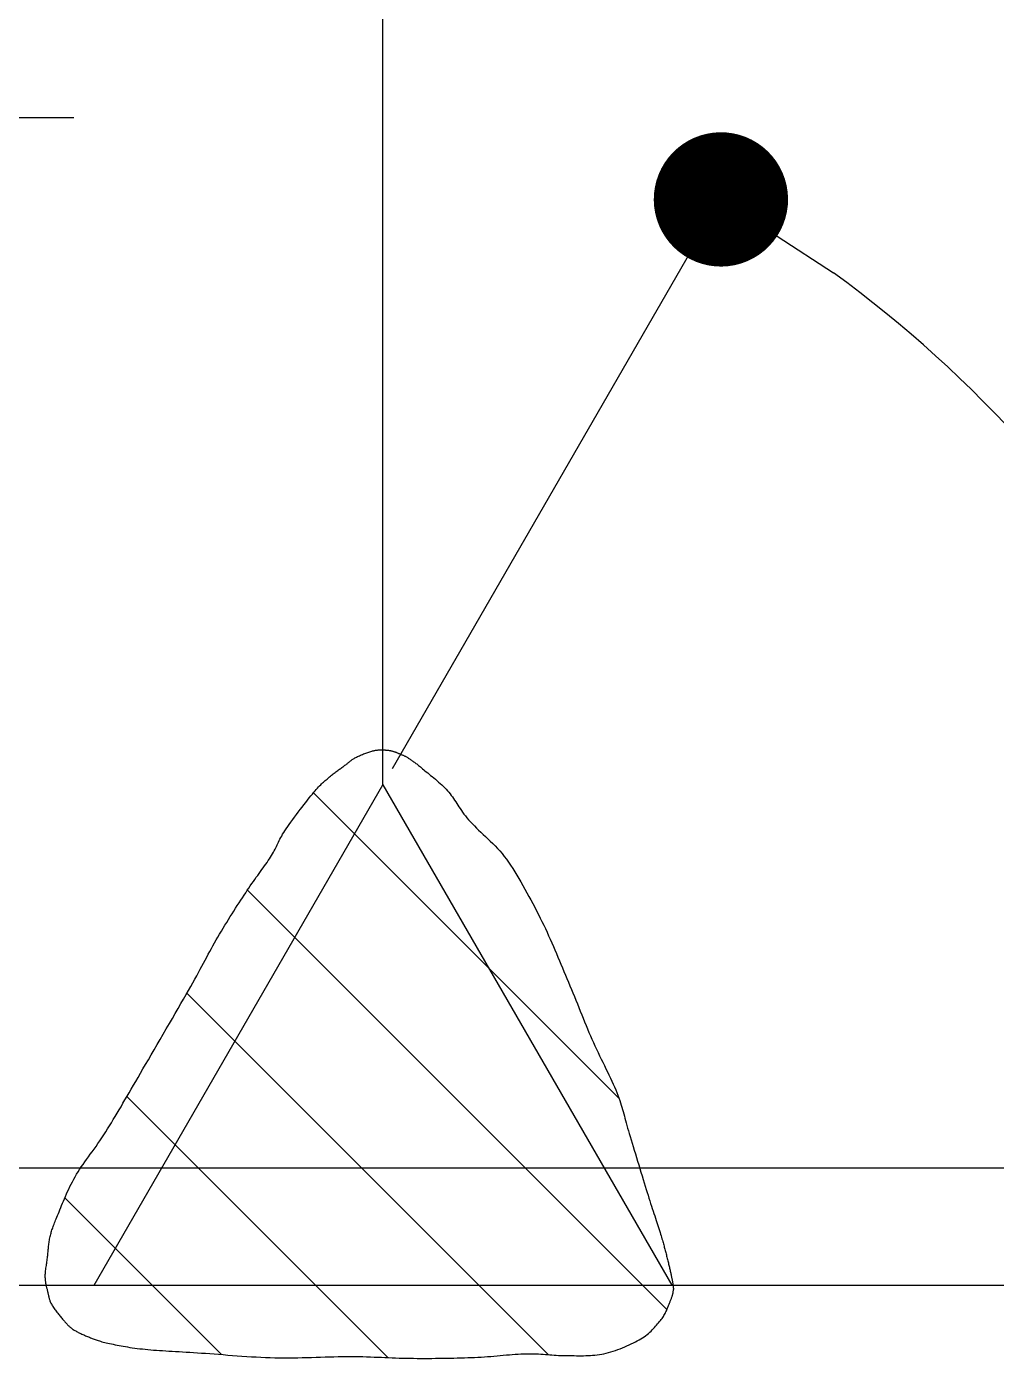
# Model space of a CAD drawing. Extents: x -668440 to 1010955, y -1678500 to 210463.
# Drawn here: x 488155 to 490101, y -18382 to -15711 of the extents above; entities that cross this region are included whole.
import ezdxf

# ---------------------------------------------------------------- set-up
doc = ezdxf.new("R2010")
doc.units = 0
doc.header["$MEASUREMENT"] = 0
doc.layers.get('0').update_dxf_attribs({"color": 3, "linetype": 'CONTINUOUS'})
doc.layers.add('99_レイアウト枠', color=251, linetype='CONTINUOUS', plot=False)
doc.layers.add('s小梁', color=7, linetype='CONTINUOUS')
doc.layers.add('注記', color=3, linetype='CONTINUOUS')

# ---------------------------------------------------------------- blocks, each defined once
blk = doc.blocks.new('_DOT')
at = {"color": 0, "linetype": 'ByBlock'}
blk.add_line((-0.5, 0), (-1, 0), dxfattribs=at)
at = {"color": 0, "linetype": 'ByBlock', "const_width": 0.5}
blk.add_lwpolyline([(-0.25, 0, 1), (0.25, 0, 1)], format="xyb", close=True, dxfattribs=at)
blk = doc.blocks.new('ウェブクランプ工法設計指針')
at = {"layer": '注記'}
for p, q in [((806878.24379, 11345.51722), (806878.24379, 11904.99509)), ((806737.26145, 11557.56739), (806779.95445, 11557.56739)), ((806881.22294, 11350.67719), (806985.64589, 11531.54101)), ((806871.08571, 11354.88514), (806871.42054, 11355.02744)), ((806871.42054, 11355.02744), (806871.75775, 11355.16735)), ((806871.75775, 11355.16735), (806872.09976, 11355.30486)), ((806872.09976, 11355.30486), (806872.44175, 11355.4376)), ((806872.44175, 11355.4376), (806872.78375, 11355.56674)), ((806872.78375, 11355.56674), (806873.12217, 11355.6923)), ((806873.12217, 11355.6923), (806873.4534, 11355.81069)), ((806873.4534, 11355.81069), (806873.77627, 11355.92309)), ((806873.77627, 11355.92309), (806874.08957, 11356.02593)), ((806874.08957, 11356.02593), (806874.38613, 11356.1216)), ((806874.38613, 11356.1216), (806874.66834, 11356.20769)), ((806874.66834, 11356.20769), (806874.93381, 11356.28423)), ((806874.93381, 11356.28423), (806875.18134, 11356.3488)), ((806875.18134, 11356.3488), (806875.4193, 11356.40381)), ((806875.4193, 11356.40381), (806875.6489, 11356.44925)), ((806875.6489, 11356.44925), (806875.86893, 11356.48751)), ((806875.86893, 11356.48751), (806876.07819, 11356.5186)), ((806876.07819, 11356.5186), (806876.28267, 11356.54132)), ((806876.28267, 11356.54132), (806876.47878, 11356.55807)), ((806876.47878, 11356.55807), (806876.67011, 11356.57002)), ((806876.67011, 11356.57002), (806876.85427, 11356.57839)), ((806876.85427, 11356.57839), (806877.03603, 11356.58318)), ((806877.03603, 11356.58318), (806877.21301, 11356.58318)), ((806877.21301, 11356.58318), (806877.3876, 11356.58318)), ((806877.3876, 11356.58318), (806877.55979, 11356.58079)), ((806877.55979, 11356.58079), (806877.7296, 11356.5772)), ((806877.7296, 11356.5772), (806877.9006, 11356.576)), ((806877.9006, 11356.576), (806878.07159, 11356.57361)), ((806878.07159, 11356.57361), (806878.24379, 11356.57361)), ((806878.24379, 11356.57361), (806878.4112, 11356.576)), ((806878.4112, 11356.576), (806878.57503, 11356.57481)), ((806878.57503, 11356.57481), (806878.73407, 11356.57361)), ((806878.73407, 11356.57361), (806878.88952, 11356.57002)), ((806878.88952, 11356.57002), (806879.0402, 11356.56524)), ((806879.0402, 11356.56524), (806879.18608, 11356.55926)), ((806879.18608, 11356.55926), (806879.33197, 11356.5497)), ((806879.33197, 11356.5497), (806879.47547, 11356.54013)), ((806879.47547, 11356.54013), (806879.61657, 11356.52817)), ((806879.61657, 11356.52817), (806879.76007, 11356.51382)), ((806879.76007, 11356.51382), (806879.90117, 11356.49708)), ((806879.90117, 11356.49708), (806880.04467, 11356.47675)), ((806880.04467, 11356.47675), (806880.18577, 11356.45403)), ((806880.18577, 11356.45403), (806880.33166, 11356.43011)), ((806880.33166, 11356.43011), (806880.47994, 11356.40142)), ((806880.47994, 11356.40142), (806880.62822, 11356.37032)), ((806880.62822, 11356.37032), (806880.78487, 11356.33684)), ((806880.78487, 11356.33684), (806880.94152, 11356.29858)), ((806880.94152, 11356.29858), (806881.09937, 11356.25792)), ((806881.09937, 11356.25792), (806881.25841, 11356.21367)), ((806881.25841, 11356.21367), (806881.41745, 11356.16704)), ((806881.41745, 11356.16704), (806881.58008, 11356.11801)), ((806881.58008, 11356.11801), (806881.74032, 11356.06539)), ((806881.74032, 11356.06539), (806881.90295, 11356.01039)), ((806881.90295, 11356.01039), (806882.06558, 11355.95299)), ((806882.06558, 11355.95299), (806882.22821, 11355.89439)), ((806882.22821, 11355.89439), (806882.39323, 11355.83221)), ((806882.39323, 11355.83221), (806882.55825, 11355.76764)), ((806882.55825, 11355.76764), (806882.72327, 11355.70307)), ((806882.72327, 11355.70307), (806882.89068, 11355.6373)), ((806882.89068, 11355.6373), (806883.05809, 11355.56914)), ((806883.05809, 11355.56914), (806883.22431, 11355.49978)), ((806883.22431, 11355.49978), (806883.39053, 11355.42803)), ((806883.39053, 11355.42803), (806883.56033, 11355.35628)), ((806883.56033, 11355.35628), (806883.72655, 11355.28573)), ((806883.72655, 11355.28573), (806883.89037, 11355.21757)), ((806883.89037, 11355.21757), (806884.05061, 11355.15061)), ((806884.05061, 11355.15061), (806884.21324, 11355.08364)), ((806884.21324, 11355.08364), (806884.37108, 11355.01428)), ((806884.37108, 11355.01428), (806884.53013, 11354.94732)), ((806864.65947, 11350.63525), (806864.92135, 11350.81941)), ((806864.92135, 11350.81941), (806865.17845, 11351.00117)), ((806865.17845, 11351.00117), (806865.43076, 11351.18054)), ((806865.43076, 11351.18054), (806865.67829, 11351.35632)), ((806865.67829, 11351.35632), (806865.92224, 11351.53211)), ((806865.92224, 11351.53211), (806866.1614, 11351.70669)), ((806866.1614, 11351.70669), (806866.3886, 11351.87769)), ((806866.3886, 11351.87769), (806866.60624, 11352.04391)), ((806866.60624, 11352.04391), (806866.80952, 11352.20654)), ((806866.80952, 11352.20654), (806867.00563, 11352.36438)), ((806867.00563, 11352.36438), (806867.19577, 11352.51745)), ((806867.19577, 11352.51745), (806867.38112, 11352.66692)), ((806867.38112, 11352.66692), (806867.56049, 11352.81401)), ((806867.56049, 11352.81401), (806867.73986, 11352.9587)), ((806867.73986, 11352.9587), (806867.91923, 11353.0998)), ((806867.91923, 11353.0998), (806868.10099, 11353.23971)), ((806868.10099, 11353.23971), (806868.28634, 11353.37723)), ((806868.28634, 11353.37723), (806868.47886, 11353.51355)), ((806868.47886, 11353.51355), (806868.67976, 11353.64868)), ((806868.67976, 11353.64868), (806868.88783, 11353.7838)), ((806868.88783, 11353.7838), (806869.11025, 11353.91654)), ((806869.11025, 11353.91654), (806869.34223, 11354.05166)), ((806869.34223, 11354.05166), (806869.59335, 11354.18679)), ((806869.59335, 11354.18679), (806869.86121, 11354.32311)), ((806869.86121, 11354.32311), (806870.14581, 11354.46182)), ((806870.14581, 11354.46182), (806870.44715, 11354.60293)), ((806870.44715, 11354.60293), (806870.76165, 11354.74403)), ((806870.76165, 11354.74403), (806871.08571, 11354.88514)), ((806884.53013, 11354.94732), (806884.68917, 11354.87557)), ((806884.68917, 11354.87557), (806884.8518, 11354.80382)), ((806884.8518, 11354.80382), (806885.01682, 11354.7261)), ((806885.01682, 11354.7261), (806885.18304, 11354.64598)), ((806885.18304, 11354.64598), (806885.35404, 11354.55868)), ((806885.35404, 11354.55868), (806885.52862, 11354.46661)), ((806885.52862, 11354.46661), (806885.71038, 11354.36735)), ((806885.71038, 11354.36735), (806885.89693, 11354.26093)), ((806885.89693, 11354.26093), (806886.08826, 11354.14613)), ((806886.08826, 11354.14613), (806886.28915, 11354.02177)), ((806886.28915, 11354.02177), (806886.49722, 11353.88784)), ((806886.49722, 11353.88784), (806886.71008, 11353.74793)), ((806886.71008, 11353.74793), (806886.91934, 11353.60802)), ((806886.91934, 11353.60802), (806887.12861, 11353.46572)), ((806887.12861, 11353.46572), (806887.34146, 11353.32103)), ((806887.34146, 11353.32103), (806887.55192, 11353.17155)), ((806887.55192, 11353.17155), (806887.76956, 11353.01729)), ((806887.76956, 11353.01729), (806887.98958, 11352.85586)), ((806887.98958, 11352.85586), (806888.21918, 11352.68725)), ((806888.21918, 11352.68725), (806888.45475, 11352.50788)), ((806888.45475, 11352.50788), (806888.69989, 11352.32134)), ((806888.69989, 11352.32134), (806888.95699, 11352.12044)), ((806888.95699, 11352.12044), (806889.22605, 11351.90759)), ((806889.22605, 11351.90759), (806889.50825, 11351.68278)), ((806889.50825, 11351.68278), (806889.80481, 11351.44122)), ((806889.80481, 11351.44122), (806890.11931, 11351.18413)), ((806890.11931, 11351.18413), (806890.45055, 11350.91029)), ((806890.45055, 11350.91029), (806890.80211, 11350.61612)), ((806859.34532, 11346.377), (806859.62753, 11346.62692)), ((806859.62753, 11346.62692), (806859.90735, 11346.86847)), ((806859.90735, 11346.86847), (806860.18477, 11347.10046)), ((806860.18477, 11347.10046), (806860.45981, 11347.33005)), ((806860.45981, 11347.33005), (806860.73484, 11347.55845)), ((806860.73484, 11347.55845), (806861.01227, 11347.78924)), ((806861.01227, 11347.78924), (806861.29448, 11348.02601)), ((806861.29448, 11348.02601), (806861.58386, 11348.27474)), ((806861.58386, 11348.27474), (806861.87325, 11348.52107)), ((806861.87325, 11348.52107), (806862.16263, 11348.76263)), ((806862.16263, 11348.76263), (806862.45202, 11348.99461)), ((806862.45202, 11348.99461), (806862.73662, 11349.21942)), ((806862.73662, 11349.21942), (806863.02002, 11349.43825)), ((806863.02002, 11349.43825), (806863.30104, 11349.65111)), ((806863.30104, 11349.65111), (806863.57846, 11349.85679)), ((806863.57846, 11349.85679), (806863.8535, 11350.05768)), ((806863.8535, 11350.05768), (806864.12614, 11350.25499)), ((806864.12614, 11350.25499), (806864.39639, 11350.44632)), ((806864.39639, 11350.44632), (806864.65947, 11350.63525)), ((806890.80211, 11350.61612), (806891.1776, 11350.30521)), ((806891.1776, 11350.30521), (806891.57939, 11349.97756)), ((806891.57939, 11349.97756), (806892.00629, 11349.63198)), ((806892.00629, 11349.63198), (806892.45232, 11349.27204)), ((806892.45232, 11349.27204), (806892.91629, 11348.89656)), ((806892.91629, 11348.89656), (806893.39701, 11348.50792)), ((806893.39701, 11348.50792), (806893.88609, 11348.10733)), ((806893.88609, 11348.10733), (806894.38713, 11347.69477)), ((806894.38713, 11347.69477), (806894.89056, 11347.27026)), ((806894.89056, 11347.27026), (806895.39878, 11346.83738)), ((806895.39878, 11346.83738), (806895.9058, 11346.39494)), ((806786.40612, 11186.45151), (806878.24379, 11345.51722)), ((806855.31307, 11341.9884), (806855.79618, 11342.58511)), ((806855.79618, 11342.58511), (806856.24341, 11343.12441)), ((806856.13578, 11342.99407), (806953.24694, 11245.88291)), ((806856.24341, 11343.12441), (806856.65715, 11343.6135)), ((806856.65715, 11343.6135), (806857.05057, 11344.06432)), ((806857.05057, 11344.06432), (806857.42366, 11344.47687)), ((806857.42366, 11344.47687), (806857.77643, 11344.85833)), ((806857.77643, 11344.85833), (806858.11603, 11345.2087)), ((806858.11603, 11345.2087), (806858.44129, 11345.53276)), ((806858.44129, 11345.53276), (806858.7522, 11345.83291)), ((806858.7522, 11345.83291), (806859.05235, 11346.11392)), ((806859.05235, 11346.11392), (806859.34532, 11346.377)), ((806878.24379, 11345.51722), (806970.08146, 11186.45151)), ((806895.9058, 11346.39494), (806896.41043, 11345.94412)), ((806896.41043, 11345.94412), (806896.90669, 11345.48613)), ((806896.90669, 11345.48613), (806897.39457, 11345.02335)), ((806897.39457, 11345.02335), (806897.86931, 11344.5534)), ((806897.86931, 11344.5534), (806898.3285, 11344.07986)), ((806898.3285, 11344.07986), (806898.77214, 11343.60393)), ((806898.77214, 11343.60393), (806899.18948, 11343.12322)), ((806899.18948, 11343.12322), (806899.58409, 11342.63772)), ((806899.58409, 11342.63772), (806899.96196, 11342.14744)), ((806851.91938, 11337.62133), (806852.51728, 11338.41056)), ((806852.51728, 11338.41056), (806853.1104, 11339.18424)), ((806853.1104, 11339.18424), (806853.69156, 11339.93521)), ((806853.69156, 11339.93521), (806854.25359, 11340.65747)), ((806854.25359, 11340.65747), (806854.79649, 11341.34386)), ((806854.79649, 11341.34386), (806855.31307, 11341.9884)), ((806899.96196, 11342.14744), (806900.3219, 11341.65119)), ((806900.3219, 11341.65119), (806900.67227, 11341.14775)), ((806900.67227, 11341.14775), (806901.01427, 11340.63595)), ((806901.01427, 11340.63595), (806901.35507, 11340.11936)), ((806901.35507, 11340.11936), (806901.69588, 11339.59201)), ((806901.69588, 11339.59201), (806902.04266, 11339.0551)), ((806902.04266, 11339.0551), (806902.39542, 11338.50981)), ((806902.39542, 11338.50981), (806902.76253, 11337.95257)), ((806849.0076, 11333.67638), (806849.56126, 11334.44408)), ((806849.56126, 11334.44408), (806850.13525, 11335.22853)), ((806850.13525, 11335.22853), (806850.72239, 11336.02493)), ((806850.72239, 11336.02493), (806851.31789, 11336.82492)), ((806851.31789, 11336.82492), (806851.91938, 11337.62133)), ((806902.76253, 11337.95257), (806903.14758, 11337.38456)), ((806903.14758, 11337.38456), (806903.55176, 11336.8046)), ((806903.55176, 11336.8046), (806903.98225, 11336.21387)), ((806903.98225, 11336.21387), (806904.44383, 11335.60999)), ((806904.44383, 11335.60999), (806904.9365, 11334.99176)), ((806904.9365, 11334.99176), (806905.46625, 11334.35798)), ((806905.46625, 11334.35798), (806906.03425, 11333.71823)), ((806846.04321, 11329.23636), (806846.3589, 11329.76969)), ((806846.3589, 11329.76969), (806846.70449, 11330.32813)), ((806846.70449, 11330.32813), (806847.08834, 11330.91885)), ((806847.08834, 11330.91885), (806847.51405, 11331.54785)), ((806847.51405, 11331.54785), (806847.98041, 11332.22228)), ((806847.98041, 11332.22228), (806848.47786, 11332.93498)), ((806848.47786, 11332.93498), (806849.0076, 11333.67638)), ((806906.03425, 11333.71823), (806906.64292, 11333.07369)), ((806906.64292, 11333.07369), (806907.28147, 11332.42676)), ((806907.28147, 11332.42676), (806907.94993, 11331.77266)), ((806907.94993, 11331.77266), (806908.64349, 11331.10899)), ((806908.64349, 11331.10899), (806909.35619, 11330.43575)), ((806909.35619, 11330.43575), (806910.08802, 11329.75055)), ((806910.08802, 11329.75055), (806910.83301, 11329.0534)), ((806843.92664, 11325.0367), (806844.15145, 11325.49469)), ((806844.15145, 11325.49469), (806844.36908, 11325.9467)), ((806844.36908, 11325.9467), (806844.58433, 11326.39394)), ((806844.58433, 11326.39394), (806844.79718, 11326.84475)), ((806844.79718, 11326.84475), (806845.0184, 11327.29916)), ((806845.0184, 11327.29916), (806845.24919, 11327.76193)), ((806845.24919, 11327.76193), (806845.49314, 11328.23667)), ((806845.49314, 11328.23667), (806845.75622, 11328.72695)), ((806845.75622, 11328.72695), (806846.04321, 11329.23636)), ((806910.83301, 11329.0534), (806911.58756, 11328.33831)), ((806911.58756, 11328.33831), (806912.3457, 11327.60648)), ((806912.3457, 11327.60648), (806913.10623, 11326.85671)), ((806913.10623, 11326.85671), (806913.86198, 11326.08542)), ((806913.86198, 11326.08542), (806914.61294, 11325.29141)), ((806841.39632, 11320.849), (806841.78137, 11321.41102)), ((806841.78137, 11321.41102), (806842.15207, 11321.96946)), ((806842.15207, 11321.96946), (806842.51081, 11322.52671)), ((806842.51081, 11322.52671), (806842.84563, 11323.0708)), ((806842.84563, 11323.0708), (806843.15176, 11323.58978)), ((806843.15176, 11323.58978), (806843.43157, 11324.08843)), ((806843.43157, 11324.08843), (806843.68508, 11324.56914)), ((806843.68508, 11324.56914), (806843.92664, 11325.0367)), ((806914.61294, 11325.29141), (806915.34956, 11324.47348)), ((806915.34956, 11324.47348), (806916.07421, 11323.62924)), ((806916.07421, 11323.62924), (806916.77974, 11322.7575)), ((806916.77974, 11322.7575), (806917.46134, 11321.85586)), ((806917.46134, 11321.85586), (806918.1298, 11320.91835)), ((806838.43073, 11316.73424), (806838.88274, 11317.35127)), ((806838.88274, 11317.35127), (806839.32279, 11317.95515)), ((806839.32279, 11317.95515), (806839.75807, 11318.54947)), ((806839.75807, 11318.54947), (806840.18258, 11319.13541)), ((806840.18258, 11319.13541), (806840.59872, 11319.71298)), ((806840.59872, 11319.71298), (806841.0017, 11320.28338)), ((806841.0017, 11320.28338), (806841.39632, 11320.849)), ((806918.1298, 11320.91835), (806918.79706, 11319.94377)), ((806918.79706, 11319.94377), (806919.46312, 11318.93691)), ((806919.46312, 11318.93691), (806920.1244, 11317.89656)), ((806920.1244, 11317.89656), (806920.78448, 11316.8299)), ((806835.10161, 11311.97375), (806835.59189, 11312.71036)), ((806835.59189, 11312.71036), (806836.07858, 11313.42665)), ((806836.07858, 11313.42665), (806836.56049, 11314.1226)), ((806836.56049, 11314.1226), (806837.03881, 11314.79943)), ((806837.03881, 11314.79943), (806837.50757, 11315.45951)), ((806837.50757, 11315.45951), (806837.97273, 11316.10286)), ((806837.97273, 11316.10286), (806838.43073, 11316.73424)), ((806920.78448, 11316.8299), (806921.43859, 11315.74172)), ((806921.43859, 11315.74172), (806922.0903, 11314.63202)), ((806922.0903, 11314.63202), (806922.73723, 11313.50557)), ((806922.73723, 11313.50557), (806923.37818, 11312.36477)), ((806832.49715, 11307.98574), (806833.03765, 11308.82041)), ((806833.03765, 11308.82041), (806833.56859, 11309.63834)), ((806833.56859, 11309.63834), (806834.09116, 11310.43714)), ((806834.09116, 11310.43714), (806834.60176, 11311.2168)), ((806834.60176, 11311.2168), (806835.10161, 11311.97375)), ((806835.14227, 11312.03593), (806968.45038, 11178.72901)), ((806923.37818, 11312.36477), (806924.01195, 11311.21441)), ((806924.01195, 11311.21441), (806924.63855, 11310.05688)), ((806924.63855, 11310.05688), (806925.25798, 11308.89934)), ((806925.25798, 11308.89934), (806925.87023, 11307.73941)), ((806829.70615, 11303.60432), (806830.27296, 11304.50357)), ((806830.27296, 11304.50357), (806830.83499, 11305.39324)), ((806830.83499, 11305.39324), (806831.39462, 11306.27096)), ((806831.39462, 11306.27096), (806831.94947, 11307.13553)), ((806831.94947, 11307.13553), (806832.49715, 11307.98574)), ((806925.87023, 11307.73941), (806926.47052, 11306.58307)), ((806926.47052, 11306.58307), (806927.06364, 11305.4351)), ((806927.06364, 11305.4351), (806927.6448, 11304.29669)), ((806927.6448, 11304.29669), (806928.21759, 11303.17383)), ((806827.4389, 11299.92603), (806828.00572, 11300.85517)), ((806828.00572, 11300.85517), (806828.57253, 11301.77714)), ((806828.57253, 11301.77714), (806829.13934, 11302.69432)), ((806829.13934, 11302.69432), (806829.70615, 11303.60432)), ((806928.21759, 11303.17383), (806928.77723, 11302.05576)), ((806928.77723, 11302.05576), (806929.32371, 11300.93529)), ((806929.32371, 11300.93529), (806929.85943, 11299.81004)), ((806824.7053, 11295.28153), (806825.22667, 11296.19513)), ((806825.22667, 11296.19513), (806825.76717, 11297.12307)), ((806825.76717, 11297.12307), (806826.31963, 11298.05938)), ((806826.31963, 11298.05938), (806826.87688, 11298.99331)), ((806826.87688, 11298.99331), (806827.4389, 11299.92603)), ((806929.85943, 11299.81004), (806930.38319, 11298.68359)), ((806930.38319, 11298.68359), (806930.89978, 11297.55356)), ((806930.89978, 11297.55356), (806931.40441, 11296.42233)), ((806931.40441, 11296.42233), (806931.90425, 11295.28751)), ((806822.21803, 11290.75064), (806822.7119, 11291.66543)), ((806822.7119, 11291.66543), (806823.20098, 11292.57184)), ((806823.20098, 11292.57184), (806823.69604, 11293.47348)), ((806823.69604, 11293.47348), (806824.19589, 11294.37512)), ((806824.19589, 11294.37512), (806824.7053, 11295.28153)), ((806931.90425, 11295.28751), (806932.39692, 11294.1527)), ((806932.39692, 11294.1527), (806932.88242, 11293.01549)), ((806932.88242, 11293.01549), (806933.36792, 11291.87828)), ((806933.36792, 11291.87828), (806933.84624, 11290.74107)), ((806820.16484, 11286.9157), (806820.69697, 11287.90941)), ((806820.69697, 11287.90941), (806821.21595, 11288.87681)), ((806821.21595, 11288.87681), (806821.72177, 11289.82269)), ((806821.72177, 11289.82269), (806822.21803, 11290.75064)), ((806933.84624, 11290.74107), (806934.32217, 11289.60266)), ((806934.32217, 11289.60266), (806934.7981, 11288.46546)), ((806934.7981, 11288.46546), (806935.27403, 11287.32825)), ((806935.27403, 11287.32825), (806935.75115, 11286.19224)), ((806817.80312, 11282.58809), (806818.43451, 11283.73127)), ((806818.43451, 11283.73127), (806819.03719, 11284.83022)), ((806819.03719, 11284.83022), (806819.61237, 11285.89089)), ((806819.61237, 11285.89089), (806820.16484, 11286.9157)), ((806935.75115, 11286.19224), (806936.22828, 11285.05742)), ((806936.22828, 11285.05742), (806936.71138, 11283.9238)), ((806936.71138, 11283.9238), (806937.19209, 11282.78778)), ((806814.88058, 11277.43657), (806815.68057, 11278.83326)), ((806815.68057, 11278.83326), (806816.43273, 11280.14984)), ((806815.94006, 11279.28886), (806930.82205, 11164.40568)), ((806816.43273, 11280.14984), (806817.13587, 11281.39587)), ((806817.13587, 11281.39587), (806817.80312, 11282.58809)), ((806937.19209, 11282.78778), (806937.66802, 11281.64579)), ((806937.66802, 11281.64579), (806938.14156, 11280.49902)), ((806938.14156, 11280.49902), (806938.6139, 11279.34746)), ((806938.6139, 11279.34746), (806939.08146, 11278.19351)), ((806813.15623, 11274.44108), (806814.03635, 11275.96812)), ((806814.03635, 11275.96812), (806814.88058, 11277.43657)), ((806939.08146, 11278.19351), (806939.54783, 11277.03836)), ((806939.54783, 11277.03836), (806940.01419, 11275.88561)), ((806940.01419, 11275.88561), (806940.47816, 11274.73285)), ((806940.47816, 11274.73285), (806940.93854, 11273.58488)), ((806810.35327, 11269.60286), (806811.30752, 11271.24709)), ((806811.30752, 11271.24709), (806812.24384, 11272.86262)), ((806812.24384, 11272.86262), (806813.15623, 11274.44108)), ((806940.93854, 11273.58488), (806941.39893, 11272.43931)), ((806941.39893, 11272.43931), (806941.8629, 11271.3021)), ((806941.8629, 11271.3021), (806942.32209, 11270.17087)), ((806807.4379, 11264.59723), (806808.41248, 11266.26657)), ((806808.41248, 11266.26657), (806809.38706, 11267.9383)), ((806809.38706, 11267.9383), (806810.35327, 11269.60286)), ((806942.32209, 11270.17087), (806942.78247, 11269.0492)), ((806942.78247, 11269.0492), (806943.24286, 11267.93711)), ((806943.24286, 11267.93711), (806943.70683, 11266.83577)), ((806943.70683, 11266.83577), (806944.1708, 11265.74879)), ((806805.51984, 11261.30518), (806806.47409, 11262.93985)), ((806806.47409, 11262.93985), (806807.4379, 11264.59723)), ((806944.1708, 11265.74879), (806944.63477, 11264.67496)), ((806944.63477, 11264.67496), (806945.10831, 11263.61189)), ((806945.10831, 11263.61189), (806945.59381, 11262.55001)), ((806945.59381, 11262.55001), (806946.08408, 11261.49173)), ((806802.7946, 11256.64514), (806803.67352, 11258.14707)), ((806803.67352, 11258.14707), (806804.58472, 11259.704)), ((806804.58472, 11259.704), (806805.51984, 11261.30518)), ((806946.08408, 11261.49173), (806946.58393, 11260.43942)), ((806946.58393, 11260.43942), (806947.08736, 11259.39309)), ((806947.08736, 11259.39309), (806947.59319, 11258.35394)), ((806947.59319, 11258.35394), (806948.09782, 11257.32196)), ((806800.39463, 11252.53875), (806801.15755, 11253.84218)), ((806801.15755, 11253.84218), (806801.95395, 11255.20659)), ((806801.95395, 11255.20659), (806802.7946, 11256.64514)), ((806948.09782, 11257.32196), (806948.59766, 11256.30194)), ((806948.59766, 11256.30194), (806949.09512, 11255.2891)), ((806949.09512, 11255.2891), (806949.58061, 11254.28941)), ((806949.58061, 11254.28941), (806950.05774, 11253.30167)), ((806798.23979, 11248.83057), (806798.94053, 11250.03355)), ((806798.94053, 11250.03355), (806799.65562, 11251.26881)), ((806799.65562, 11251.26881), (806800.39463, 11252.53875)), ((806950.05774, 11253.30167), (806950.52051, 11252.32709)), ((806950.52051, 11252.32709), (806950.96894, 11251.36686)), ((806950.96894, 11251.36686), (806951.39943, 11250.42218)), ((806951.39943, 11250.42218), (806951.80959, 11249.49424)), ((806951.80959, 11249.49424), (806952.19942, 11248.58304)), ((806795.60902, 11244.29249), (806796.24519, 11245.38905)), ((806796.24519, 11245.38905), (806796.8969, 11246.50951)), ((806796.84787, 11246.4282), (806879.79594, 11163.48013)), ((806796.8969, 11246.50951), (806797.56057, 11247.65629)), ((806797.56057, 11247.65629), (806798.23979, 11248.83057)), ((806952.19942, 11248.58304), (806952.56175, 11247.69097)), ((806952.56175, 11247.69097), (806952.89538, 11246.83118)), ((806952.89538, 11246.83118), (806953.19911, 11246.01206)), ((806953.19911, 11246.01206), (806953.47654, 11245.22881)), ((806953.47654, 11245.22881), (806953.73124, 11244.47426)), ((806793.14447, 11240.10479), (806793.75074, 11241.12601)), ((806793.75074, 11241.12601), (806794.36299, 11242.16157)), ((806794.36299, 11242.16157), (806794.98122, 11243.21747)), ((806794.98122, 11243.21747), (806795.60902, 11244.29249)), ((806953.73124, 11244.47426), (806953.96682, 11243.74482)), ((806953.96682, 11243.74482), (806954.18445, 11243.03092)), ((806954.18445, 11243.03092), (806954.39133, 11242.33018)), ((806954.39133, 11242.33018), (806954.58864, 11241.63422)), ((806954.58864, 11241.63422), (806954.77996, 11240.93946)), ((806954.77996, 11240.93946), (806954.9689, 11240.23753)), ((806790.73254, 11236.1419), (806791.33642, 11237.11887)), ((806791.33642, 11237.11887), (806791.9391, 11238.10302)), ((806791.9391, 11238.10302), (806792.54059, 11239.09793)), ((806792.54059, 11239.09793), (806793.14447, 11240.10479)), ((806954.9689, 11240.23753), (806955.16023, 11239.52483)), ((806955.16023, 11239.52483), (806955.35634, 11238.79419)), ((806955.35634, 11238.79419), (806955.55963, 11238.03964)), ((806955.55963, 11238.03964), (806955.77487, 11237.25519)), ((806955.77487, 11237.25519), (806956.00447, 11236.43607)), ((806787.65574, 11231.48066), (806788.27397, 11232.37273)), ((806788.27397, 11232.37273), (806788.89339, 11233.28393)), ((806788.89339, 11233.28393), (806789.51043, 11234.21666)), ((806789.51043, 11234.21666), (806790.12387, 11235.1733)), ((806790.12387, 11235.1733), (806790.73254, 11236.1419)), ((806956.00447, 11236.43607), (806956.25319, 11235.57748)), ((806956.25319, 11235.57748), (806956.52344, 11234.66987)), ((806956.52344, 11234.66987), (806956.81642, 11233.70844)), ((806956.81642, 11233.70844), (806957.12135, 11232.6956)), ((806957.12135, 11232.6956), (806957.44182, 11231.63492)), ((806784.6172, 11227.25709), (806785.21032, 11228.07501)), ((806785.21032, 11228.07501), (806785.813, 11228.90371)), ((806785.813, 11228.90371), (806786.42286, 11229.74794)), ((806786.42286, 11229.74794), (806787.03751, 11230.60533)), ((806787.03751, 11230.60533), (806787.65574, 11231.48066)), ((806957.44182, 11231.63492), (806957.77186, 11230.53717)), ((806957.77186, 11230.53717), (806958.11386, 11229.40714)), ((806958.11386, 11229.40714), (806958.45945, 11228.25438)), ((806958.45945, 11228.25438), (806958.81221, 11227.0825)), ((806781.83815, 11223.28941), (806782.36192, 11224.07147)), ((806782.36192, 11224.07147), (806782.90481, 11224.8583)), ((806782.90481, 11224.8583), (806783.46205, 11225.64993)), ((806783.46205, 11225.64993), (806784.03365, 11226.44872)), ((806784.03365, 11226.44872), (806784.6172, 11227.25709)), ((806958.81221, 11227.0825), (806959.16856, 11225.90104)), ((806959.16856, 11225.90104), (806959.52252, 11224.7172)), ((806959.52252, 11224.7172), (806959.88006, 11223.53694)), ((806779.52308, 11219.38272), (806779.94639, 11220.16956)), ((806779.94639, 11220.16956), (806780.38765, 11220.95162)), ((806780.38765, 11220.95162), (806780.84803, 11221.73128)), ((806780.84803, 11221.73128), (806781.33353, 11222.50975)), ((806781.33353, 11222.50975), (806781.83815, 11223.28941)), ((806959.88006, 11223.53694), (806960.23283, 11222.36745)), ((806960.23283, 11222.36745), (806960.582, 11221.21708)), ((806960.582, 11221.21708), (806960.924, 11220.09183)), ((806960.924, 11220.09183), (806961.25763, 11218.99887)), ((806777.31084, 11214.71192), (806777.64567, 11215.47484)), ((806777.64567, 11215.47484), (806777.99006, 11216.24613)), ((806777.99006, 11216.24613), (806778.35, 11217.0246)), ((806778.35, 11217.0246), (806778.72428, 11217.80905)), ((806778.72428, 11217.80905), (806779.11651, 11218.59588)), ((806779.11651, 11218.59588), (806779.52308, 11219.38272)), ((806961.25763, 11218.99887), (806961.5805, 11217.94656)), ((806961.5805, 11217.94656), (806961.89021, 11216.9397)), ((806961.89021, 11216.9397), (806962.18438, 11215.98784)), ((806962.18438, 11215.98784), (806962.47137, 11215.07425)), ((806775.56976, 11210.46801), (806775.83283, 11211.1257)), ((806775.83283, 11211.1257), (806776.10548, 11211.80492)), ((806776.10548, 11211.80492), (806776.39008, 11212.50686)), ((806776.39008, 11212.50686), (806776.68544, 11213.22553)), ((806776.68544, 11213.22553), (806776.99276, 11213.96215)), ((806776.99276, 11213.96215), (806777.31084, 11214.71192)), ((806777.10277, 11214.22283), (806826.87449, 11164.44993)), ((806962.47137, 11215.07425), (806962.75597, 11214.18218)), ((806962.75597, 11214.18218), (806963.0334, 11213.31163)), ((806963.0334, 11213.31163), (806963.30843, 11212.46142)), ((806963.30843, 11212.46142), (806963.57868, 11211.63153)), ((806963.57868, 11211.63153), (806963.84415, 11210.82197)), ((806774.02239, 11206.67732), (806774.20295, 11207.12694)), ((806774.20295, 11207.12694), (806774.39787, 11207.60526)), ((806774.39787, 11207.60526), (806774.60833, 11208.11228)), ((806774.60833, 11208.11228), (806774.83314, 11208.65398)), ((806774.83314, 11208.65398), (806775.07111, 11209.22916)), ((806775.07111, 11209.22916), (806775.31505, 11209.83543)), ((806775.31505, 11209.83543), (806775.56976, 11210.46801)), ((806963.84415, 11210.82197), (806964.10244, 11210.03394)), ((806964.10244, 11210.03394), (806964.35715, 11209.26623)), ((806964.35715, 11209.26623), (806964.60229, 11208.51885)), ((806964.60229, 11208.51885), (806964.84504, 11207.793)), ((806964.84504, 11207.793), (806965.07822, 11207.08748)), ((806965.07822, 11207.08748), (806965.30423, 11206.40109)), ((806772.54677, 11202.28872), (806772.64004, 11202.65224)), ((806772.64004, 11202.65224), (806772.73809, 11203.0062)), ((806772.73809, 11203.0062), (806772.83615, 11203.35179)), ((806772.83615, 11203.35179), (806772.94018, 11203.69498)), ((806772.94018, 11203.69498), (806773.04781, 11204.03818)), ((806773.04781, 11204.03818), (806773.1626, 11204.38257)), ((806773.1626, 11204.38257), (806773.28338, 11204.73174)), ((806773.28338, 11204.73174), (806773.41253, 11205.09168)), ((806773.41253, 11205.09168), (806773.54885, 11205.46238)), ((806773.54885, 11205.46238), (806773.69474, 11205.84743)), ((806773.69474, 11205.84743), (806773.85258, 11206.25161)), ((806773.85258, 11206.25161), (806774.02239, 11206.67732)), ((806965.30423, 11206.40109), (806965.52067, 11205.73502)), ((806965.52067, 11205.73502), (806965.73113, 11205.09168)), ((806965.73113, 11205.09168), (806965.93441, 11204.46628)), ((806965.93441, 11204.46628), (806966.12335, 11203.8624)), ((806966.12335, 11203.8624), (806966.3075, 11203.27884)), ((806966.3075, 11203.27884), (806966.47492, 11202.72399)), ((806966.47492, 11202.72399), (806966.63276, 11202.20262)), ((806771.90701, 11198.18472), (806771.94169, 11198.55303)), ((806771.94169, 11198.55303), (806771.97517, 11198.92014)), ((806771.97517, 11198.92014), (806772.01344, 11199.28845)), ((806772.01344, 11199.28845), (806772.05649, 11199.65676)), ((806772.05649, 11199.65676), (806772.10193, 11200.02626)), ((806772.10193, 11200.02626), (806772.15693, 11200.39696)), ((806772.15693, 11200.39696), (806772.21672, 11200.77125)), ((806772.21672, 11200.77125), (806772.28728, 11201.14792)), ((806772.28728, 11201.14792), (806772.365, 11201.52819)), ((806772.365, 11201.52819), (806772.45349, 11201.91085)), ((806772.45349, 11201.91085), (806772.54677, 11202.28872)), ((806966.63276, 11202.20262), (806966.78104, 11201.71354)), ((806966.78104, 11201.71354), (806966.91497, 11201.25196)), ((806966.91497, 11201.25196), (806967.04173, 11200.81788)), ((806967.04173, 11200.81788), (806967.15892, 11200.40413)), ((806967.15892, 11200.40413), (806967.27013, 11200.00952)), ((806967.27013, 11200.00952), (806967.37177, 11199.63404)), ((806967.37177, 11199.63404), (806967.47222, 11199.26932)), ((806967.47222, 11199.26932), (806967.56549, 11198.91656)), ((806967.56549, 11198.91656), (806967.65876, 11198.56977)), ((806967.65876, 11198.56977), (806967.74964, 11198.22897)), ((806771.43945, 11193.95397), (806771.49924, 11194.36652)), ((806771.49924, 11194.36652), (806771.55664, 11194.7731)), ((806771.55664, 11194.7731), (806771.61165, 11195.1725)), ((806771.61165, 11195.1725), (806771.65948, 11195.56352)), ((806771.65948, 11195.56352), (806771.70492, 11195.94618)), ((806771.70492, 11195.94618), (806771.74319, 11196.32645)), ((806771.74319, 11196.32645), (806771.77906, 11196.70193)), ((806771.77906, 11196.70193), (806771.81254, 11197.07502)), ((806771.81254, 11197.07502), (806771.84363, 11197.44691)), ((806771.84363, 11197.44691), (806771.87712, 11197.81642)), ((806771.87712, 11197.81642), (806771.90701, 11198.18472)), ((806967.74964, 11198.22897), (806967.83694, 11197.88816)), ((806967.83694, 11197.88816), (806967.92662, 11197.54616)), ((806967.92662, 11197.54616), (806968.01631, 11197.19938)), ((806968.01631, 11197.19938), (806968.10838, 11196.84423)), ((806968.10838, 11196.84423), (806968.20405, 11196.47831)), ((806968.20405, 11196.47831), (806968.3021, 11196.10642)), ((806968.3021, 11196.10642), (806968.39657, 11195.73572)), ((806968.39657, 11195.73572), (806968.49104, 11195.36622)), ((806968.49104, 11195.36622), (806968.58431, 11194.9991)), ((806968.58431, 11194.9991), (806968.67639, 11194.63438)), ((806968.67639, 11194.63438), (806968.76608, 11194.27325)), ((806968.76608, 11194.27325), (806968.85576, 11193.91571)), ((806770.91091, 11189.8715), (806770.94439, 11190.25057)), ((806770.94439, 11190.25057), (806770.98265, 11190.6404)), ((806770.98265, 11190.6404), (806771.03049, 11191.0398)), ((806771.03049, 11191.0398), (806771.08071, 11191.44637)), ((806771.08071, 11191.44637), (806771.13333, 11191.85893)), ((806771.13333, 11191.85893), (806771.19312, 11192.27626)), ((806771.19312, 11192.27626), (806771.2541, 11192.69599)), ((806771.2541, 11192.69599), (806771.31509, 11193.11691)), ((806771.31509, 11193.11691), (806771.37727, 11193.53664)), ((806771.37727, 11193.53664), (806771.43945, 11193.95397)), ((806968.85576, 11193.91571), (806968.94186, 11193.55936)), ((806968.94186, 11193.55936), (806969.02676, 11193.21018)), ((806969.02676, 11193.21018), (806969.10808, 11192.8646)), ((806969.10808, 11192.8646), (806969.19178, 11192.52499)), ((806969.19178, 11192.52499), (806969.2707, 11192.19136)), ((806969.2707, 11192.19136), (806969.34484, 11191.86371)), ((806969.34484, 11191.86371), (806969.42138, 11191.54323)), ((806969.42138, 11191.54323), (806969.49312, 11191.22993)), ((806969.49312, 11191.22993), (806969.56009, 11190.92381)), ((806969.56009, 11190.92381), (806969.62705, 11190.62725)), ((806969.62705, 11190.62725), (806969.69163, 11190.33667)), ((806969.69163, 11190.33667), (806969.75381, 11190.05326)), ((806969.75381, 11190.05326), (806969.81599, 11189.77703)), ((806101.65187, 11186.45151), (807379.32151, 11186.45151)), ((806770.86666, 11188.81919), (806770.87264, 11189.15402)), ((806770.86666, 11188.81919), (806770.87025, 11188.49992)), ((806770.87025, 11188.49992), (806770.8846, 11188.19499)), ((806770.87264, 11189.15402), (806770.88699, 11189.50559)), ((806770.8846, 11188.19499), (806770.90612, 11187.90201)), ((806770.88699, 11189.50559), (806770.91091, 11189.8715)), ((806770.90612, 11187.90201), (806770.93482, 11187.621)), ((806770.93482, 11187.621), (806770.9707, 11187.34955)), ((806770.9707, 11187.34955), (806771.01375, 11187.08767)), ((806771.01375, 11187.08767), (806771.06038, 11186.83416)), ((806771.06038, 11186.83416), (806771.1118, 11186.58543)), ((806771.1118, 11186.58543), (806771.16681, 11186.34388)), ((806771.16681, 11186.34388), (806771.2254, 11186.10472)), ((806771.2254, 11186.10472), (806771.28639, 11185.87034)), ((806771.28639, 11185.87034), (806771.34857, 11185.63716)), ((806969.81599, 11189.77703), (806969.87339, 11189.50559)), ((806969.87339, 11189.50559), (806969.93079, 11189.24131)), ((806969.93079, 11189.24131), (806969.9834, 11188.98302)), ((806969.9834, 11188.98302), (806970.03841, 11188.73071)), ((806970.03841, 11188.73071), (806970.08863, 11188.48437)), ((806970.08863, 11188.48437), (806970.13407, 11188.24282)), ((806970.13407, 11188.24282), (806970.17951, 11188.00844)), ((806970.17951, 11188.00844), (806970.22256, 11187.77885)), ((806970.22256, 11187.77885), (806970.26203, 11187.55404)), ((806970.26203, 11187.55404), (806970.29909, 11187.3364)), ((806970.29909, 11187.3364), (806970.33377, 11187.12355)), ((806970.33377, 11187.12355), (806970.36367, 11186.91548)), ((806970.36367, 11186.91548), (806970.39237, 11186.71219)), ((806970.39237, 11186.71219), (806970.41868, 11186.51369)), ((806970.41868, 11186.51369), (806970.4402, 11186.32595)), ((806970.4402, 11186.32595), (806970.46172, 11186.15016)), ((806970.46172, 11186.15016), (806970.48086, 11185.98634)), ((806970.48086, 11185.98634), (806970.49879, 11185.83088)), ((806970.49879, 11185.83088), (806970.51434, 11185.6838)), ((806771.34857, 11185.63716), (806771.41195, 11185.40518)), ((806771.41195, 11185.40518), (806771.47533, 11185.1708)), ((806771.47533, 11185.1708), (806771.5399, 11184.93523)), ((806771.5399, 11184.93523), (806771.59969, 11184.69846)), ((806771.59969, 11184.69846), (806771.65948, 11184.45451)), ((806771.65948, 11184.45451), (806771.71449, 11184.21296)), ((806771.71449, 11184.21296), (806771.7671, 11183.975)), ((806771.7671, 11183.975), (806771.81493, 11183.74182)), ((806771.81493, 11183.74182), (806771.86277, 11183.51222)), ((806771.86277, 11183.51222), (806771.90821, 11183.28382)), ((806771.90821, 11183.28382), (806771.95604, 11183.05782)), ((806771.95604, 11183.05782), (806772.00148, 11182.833)), ((806772.00148, 11182.833), (806772.05409, 11182.60939)), ((806772.05409, 11182.60939), (806772.1091, 11182.38458)), ((806772.1091, 11182.38458), (806772.17128, 11182.15857)), ((806772.17128, 11182.15857), (806772.23825, 11181.93137)), ((806772.23825, 11181.93137), (806772.31239, 11181.70178)), ((806772.31239, 11181.70178), (806772.39609, 11181.46859)), ((806969.56009, 11181.44348), (806969.65336, 11181.66351)), ((806969.65336, 11181.66351), (806969.73946, 11181.87756)), ((806969.73946, 11181.87756), (806969.82317, 11182.08802)), ((806969.82317, 11182.08802), (806969.90209, 11182.2937)), ((806969.90209, 11182.2937), (806969.97623, 11182.49459)), ((806969.97623, 11182.49459), (806970.04798, 11182.6907)), ((806970.04798, 11182.6907), (806970.11255, 11182.88442)), ((806970.11255, 11182.88442), (806970.17593, 11183.07456)), ((806970.17593, 11183.07456), (806970.23333, 11183.2611)), ((806970.23333, 11183.2611), (806970.28475, 11183.44526)), ((806970.28475, 11183.44526), (806970.33377, 11183.62702)), ((806970.33377, 11183.62702), (806970.37802, 11183.80639)), ((806970.37802, 11183.80639), (806970.41868, 11183.98456)), ((806970.41868, 11183.98456), (806970.45216, 11184.15556)), ((806970.45216, 11184.15556), (806970.48086, 11184.3158)), ((806970.48086, 11184.3158), (806970.50477, 11184.46767)), ((806970.50477, 11184.46767), (806970.52151, 11184.61116)), ((806970.51434, 11185.6838), (806970.52749, 11185.54269)), ((806970.52151, 11184.61116), (806970.53467, 11184.74868)), ((806970.52749, 11185.54269), (806970.53586, 11185.40757)), ((806970.53467, 11184.74868), (806970.54304, 11184.88381)), ((806970.53586, 11185.40757), (806970.54304, 11185.27483)), ((806970.54304, 11185.27483), (806970.54782, 11185.14449)), ((806970.54304, 11184.88381), (806970.54782, 11185.01415)), ((806970.54782, 11185.01415), (806970.54782, 11185.14449)), ((806772.39609, 11181.46859), (806772.49176, 11181.23063)), ((806772.49176, 11181.23063), (806772.59699, 11180.98908)), ((806772.59699, 11180.98908), (806772.71657, 11180.74274)), ((806772.71657, 11180.74274), (806772.84811, 11180.48804)), ((806772.84811, 11180.48804), (806772.99878, 11180.22615)), ((806772.99878, 11180.22615), (806773.1638, 11179.95471)), ((806773.1638, 11179.95471), (806773.34197, 11179.67609)), ((806773.34197, 11179.67609), (806773.5345, 11179.38909)), ((806773.5345, 11179.38909), (806773.73779, 11179.09851)), ((806773.73779, 11179.09851), (806773.95064, 11178.80315)), ((806773.95064, 11178.80315), (806774.17067, 11178.50659)), ((806774.17067, 11178.50659), (806774.39667, 11178.20764)), ((806774.39667, 11178.20764), (806774.62627, 11177.90988)), ((806774.62627, 11177.90988), (806774.85945, 11177.61452)), ((806774.85945, 11177.61452), (806775.09263, 11177.32274)), ((806775.09263, 11177.32274), (806775.32581, 11177.03575)), ((806967.72812, 11177.1637), (806967.88716, 11177.46744)), ((806967.88716, 11177.46744), (806968.03424, 11177.76758)), ((806968.03424, 11177.76758), (806968.17057, 11178.06414)), ((806968.17057, 11178.06414), (806968.29732, 11178.35592)), ((806968.29732, 11178.35592), (806968.41451, 11178.64172)), ((806968.41451, 11178.64172), (806968.52572, 11178.92273)), ((806968.52572, 11178.92273), (806968.63215, 11179.20016)), ((806968.63215, 11179.20016), (806968.73499, 11179.4728)), ((806968.73499, 11179.4728), (806968.83782, 11179.73827)), ((806968.83782, 11179.73827), (806968.94066, 11179.99895)), ((806968.94066, 11179.99895), (806969.0435, 11180.25485)), ((806969.0435, 11180.25485), (806969.15112, 11180.50597)), ((806969.15112, 11180.50597), (806969.26114, 11180.74872)), ((806969.26114, 11180.74872), (806969.36517, 11180.98669)), ((806969.36517, 11180.98669), (806969.46442, 11181.21748)), ((806969.46442, 11181.21748), (806969.56009, 11181.44348)), ((806775.32581, 11177.03575), (806775.5578, 11176.75593)), ((806775.5578, 11176.75593), (806775.78261, 11176.48329)), ((806775.78261, 11176.48329), (806776.00383, 11176.22021)), ((806776.00383, 11176.22021), (806776.21788, 11175.9679)), ((806776.21788, 11175.9679), (806776.41997, 11175.72874)), ((806776.41997, 11175.72874), (806776.61369, 11175.49915)), ((806776.61369, 11175.49915), (806776.80143, 11175.27792)), ((806776.80143, 11175.27792), (806776.98319, 11175.06268)), ((806776.98319, 11175.06268), (806777.16017, 11174.85461)), ((806777.16017, 11174.85461), (806777.33476, 11174.65371)), ((806777.33476, 11174.65371), (806777.50456, 11174.4588)), ((806777.50456, 11174.4588), (806777.67556, 11174.26866)), ((806777.67556, 11174.26866), (806777.84656, 11174.08451)), ((806777.84656, 11174.08451), (806778.01876, 11173.90275)), ((806778.01876, 11173.90275), (806778.19335, 11173.72577)), ((806778.19335, 11173.72577), (806778.37272, 11173.55238)), ((806778.37272, 11173.55238), (806778.55687, 11173.38138)), ((806778.55687, 11173.38138), (806778.74581, 11173.21277)), ((806778.74581, 11173.21277), (806778.94431, 11173.04655)), ((806778.94431, 11173.04655), (806779.14999, 11172.88153)), ((806964.1993, 11172.67346), (806964.55207, 11173.05492)), ((806964.55207, 11173.05492), (806964.89407, 11173.43519)), ((806964.89407, 11173.43519), (806965.21932, 11173.81187)), ((806965.21932, 11173.81187), (806965.53262, 11174.18257)), ((806965.53262, 11174.18257), (806965.83397, 11174.54609)), ((806965.83397, 11174.54609), (806966.12216, 11174.90244)), ((806966.12216, 11174.90244), (806966.40078, 11175.24683)), ((806966.40078, 11175.24683), (806966.66744, 11175.57926)), ((806966.66744, 11175.57926), (806966.91976, 11175.90452)), ((806966.91976, 11175.90452), (806967.14935, 11176.225)), ((806967.14935, 11176.225), (806967.35981, 11176.54069)), ((806967.35981, 11176.54069), (806967.55114, 11176.85519)), ((806967.55114, 11176.85519), (806967.72812, 11177.1637)), ((806779.14999, 11172.88153), (806779.36763, 11172.71771)), ((806779.36763, 11172.71771), (806779.59244, 11172.55508)), ((806779.59244, 11172.55508), (806779.82921, 11172.39365)), ((806779.82921, 11172.39365), (806780.07315, 11172.2358)), ((806780.07315, 11172.2358), (806780.32307, 11172.08274)), ((806780.32307, 11172.08274), (806780.58017, 11171.93207)), ((806780.58017, 11171.93207), (806780.84085, 11171.78379)), ((806780.84085, 11171.78379), (806781.10871, 11171.64029)), ((806781.10871, 11171.64029), (806781.38136, 11171.49799)), ((806781.38136, 11171.49799), (806781.65878, 11171.35928)), ((806781.65878, 11171.35928), (806781.94339, 11171.22176)), ((806781.94339, 11171.22176), (806782.23038, 11171.08663)), ((806782.23038, 11171.08663), (806782.52215, 11170.9527)), ((806782.52215, 11170.9527), (806782.81871, 11170.82116)), ((806782.81871, 11170.82116), (806783.12006, 11170.69082)), ((806783.12006, 11170.69082), (806783.42259, 11170.56167)), ((806783.42259, 11170.56167), (806783.72991, 11170.43253)), ((806783.72991, 11170.43253), (806784.04082, 11170.30338)), ((806784.04082, 11170.30338), (806784.35412, 11170.17423)), ((806784.35412, 11170.17423), (806784.66384, 11170.04748)), ((806784.66384, 11170.04748), (806784.96518, 11169.92312)), ((806784.96518, 11169.92312), (806785.26054, 11169.80114)), ((806785.26054, 11169.80114), (806785.55471, 11169.68037)), ((806785.55471, 11169.68037), (806785.84768, 11169.56198)), ((806785.84768, 11169.56198), (806786.14185, 11169.44479)), ((806786.14185, 11169.44479), (806786.442, 11169.3288)), ((806786.442, 11169.3288), (806786.75051, 11169.2152)), ((806786.75051, 11169.2152), (806787.0686, 11169.1004)), ((806787.0686, 11169.1004), (806787.39864, 11168.988)), ((806787.39864, 11168.988), (806787.74781, 11168.87559)), ((806787.74781, 11168.87559), (806788.11134, 11168.76199)), ((806959.06931, 11168.76677), (806959.65167, 11169.09084)), ((806959.65167, 11169.09084), (806960.20413, 11169.41131)), ((806960.20413, 11169.41131), (806960.73028, 11169.73896)), ((806960.73028, 11169.73896), (806961.23252, 11170.07737)), ((806961.23252, 11170.07737), (806961.71323, 11170.42774)), ((806961.71323, 11170.42774), (806962.17481, 11170.78768)), ((806962.17481, 11170.78768), (806962.61486, 11171.15599)), ((806962.61486, 11171.15599), (806963.03698, 11171.53027)), ((806963.03698, 11171.53027), (806963.43997, 11171.90934)), ((806963.43997, 11171.90934), (806963.82741, 11172.29081)), ((806963.82741, 11172.29081), (806964.1993, 11172.67346)), ((806788.11134, 11168.76199), (806788.49639, 11168.64839)), ((806788.49639, 11168.64839), (806788.90774, 11168.53598)), ((806788.90774, 11168.53598), (806789.34301, 11168.42238)), ((806789.34301, 11168.42238), (806789.80818, 11168.30639)), ((806789.80818, 11168.30639), (806790.30444, 11168.1904)), ((806790.30444, 11168.1904), (806790.82701, 11168.07321)), ((806790.82701, 11168.07321), (806791.36631, 11167.95243)), ((806791.36631, 11167.95243), (806791.92595, 11167.83046)), ((806791.92595, 11167.83046), (806792.50472, 11167.70729)), ((806792.50472, 11167.70729), (806793.10023, 11167.58413)), ((806793.10023, 11167.58413), (806793.71487, 11167.45857)), ((806793.71487, 11167.45857), (806794.34865, 11167.3342)), ((806794.34865, 11167.3342), (806795.00394, 11167.21104)), ((806795.00394, 11167.21104), (806795.67718, 11167.08906)), ((806795.67718, 11167.08906), (806796.37194, 11166.96709)), ((806796.37194, 11166.96709), (806797.08464, 11166.84751)), ((806797.08464, 11166.84751), (806797.82126, 11166.73271)), ((806797.82126, 11166.73271), (806798.57461, 11166.61911)), ((806798.57461, 11166.61911), (806799.35069, 11166.51029)), ((806799.35069, 11166.51029), (806800.14829, 11166.40387)), ((806800.14829, 11166.40387), (806800.96861, 11166.30342)), ((806800.96861, 11166.30342), (806801.81046, 11166.20776)), ((806801.81046, 11166.20776), (806802.66904, 11166.11688)), ((806802.66904, 11166.11688), (806803.54676, 11166.03436)), ((806803.54676, 11166.03436), (806804.44122, 11165.95544)), ((806804.44122, 11165.95544), (806805.35482, 11165.8813)), ((806805.35482, 11165.8813), (806806.28874, 11165.81195)), ((806806.28874, 11165.81195), (806807.24179, 11165.74498)), ((806807.24179, 11165.74498), (806808.21757, 11165.68041)), ((806808.21757, 11165.68041), (806809.21008, 11165.61823)), ((806809.21008, 11165.61823), (806810.22891, 11165.55604)), ((806810.22891, 11165.55604), (806811.26926, 11165.49625)), ((806811.26926, 11165.49625), (806812.33591, 11165.43407)), ((806812.33591, 11165.43407), (806813.42649, 11165.37189)), ((806813.42649, 11165.37189), (806814.53978, 11165.30851)), ((806814.53978, 11165.30851), (806815.67938, 11165.24035)), ((806815.67938, 11165.24035), (806816.84648, 11165.17099)), ((806816.84648, 11165.17099), (806818.04109, 11165.09686)), ((806818.04109, 11165.09686), (806819.262, 11165.01793)), ((806819.262, 11165.01793), (806820.52477, 11164.93183)), ((806820.52477, 11164.93183), (806821.83298, 11164.83617)), ((806821.83298, 11164.83617), (806823.18185, 11164.73572)), ((806823.18185, 11164.73572), (806824.56898, 11164.6293)), ((806824.56898, 11164.6293), (806825.9872, 11164.51928)), ((806920.26072, 11164.53842), (806921.16594, 11164.5994)), ((806921.16594, 11164.5994), (806922.05562, 11164.64962)), ((806922.05562, 11164.64962), (806922.92975, 11164.68789)), ((806922.92975, 11164.68789), (806923.78475, 11164.71181)), ((806923.78475, 11164.71181), (806924.61703, 11164.72137)), ((806924.61703, 11164.72137), (806925.42539, 11164.71659)), ((806925.42539, 11164.71659), (806926.20864, 11164.69985)), ((806926.20864, 11164.69985), (806926.97037, 11164.67115)), ((806926.97037, 11164.67115), (806927.71536, 11164.63288)), ((806927.71536, 11164.63288), (806928.44121, 11164.58744)), ((806928.44121, 11164.58744), (806929.15749, 11164.53722)), ((806947.03355, 11164.44873), (806947.74745, 11164.56831)), ((806947.74745, 11164.56831), (806948.45775, 11164.71181)), ((806948.45775, 11164.71181), (806949.17165, 11164.87922)), ((806949.17165, 11164.87922), (806949.8987, 11165.06816)), ((806949.8987, 11165.06816), (806950.63292, 11165.27623)), ((806950.63292, 11165.27623), (806951.37432, 11165.50462)), ((806951.37432, 11165.50462), (806952.11691, 11165.74857)), ((806952.11691, 11165.74857), (806952.8619, 11166.00806)), ((806952.8619, 11166.00806), (806953.6009, 11166.2807)), ((806953.6009, 11166.2807), (806954.33393, 11166.5665)), ((806954.33393, 11166.5665), (806955.05978, 11166.86186)), ((806955.05978, 11166.86186), (806955.77487, 11167.16799)), ((806955.77487, 11167.16799), (806956.47322, 11167.47889)), ((806956.47322, 11167.47889), (806957.15483, 11167.79698)), ((806957.15483, 11167.79698), (806957.8173, 11168.11745)), ((806957.8173, 11168.11745), (806958.45586, 11168.44152)), ((806958.45586, 11168.44152), (806959.06931, 11168.76677)), ((806825.9872, 11164.51928), (806827.43293, 11164.40688)), ((806827.43293, 11164.40688), (806828.90257, 11164.29328)), ((806828.90257, 11164.29328), (806830.39015, 11164.18087)), ((806830.39015, 11164.18087), (806831.89208, 11164.06966)), ((806831.89208, 11164.06966), (806833.40357, 11163.96204)), ((806833.40357, 11163.96204), (806834.91985, 11163.8604)), ((806834.91985, 11163.8604), (806836.43613, 11163.76353)), ((806836.43613, 11163.76353), (806837.94762, 11163.67624)), ((806837.94762, 11163.67624), (806839.45075, 11163.59732)), ((806839.45075, 11163.59732), (806840.94191, 11163.52916)), ((806840.94191, 11163.52916), (806842.41275, 11163.47295)), ((806842.41275, 11163.47295), (806843.85967, 11163.42991)), ((806843.85967, 11163.42991), (806845.29942, 11163.4036)), ((806845.29942, 11163.4036), (806846.74873, 11163.39164)), ((806846.74873, 11163.39164), (806848.21, 11163.39403)), ((806848.21, 11163.39403), (806849.67127, 11163.40838)), ((806849.67127, 11163.40838), (806851.13733, 11163.4323)), ((806851.13733, 11163.4323), (806852.60219, 11163.46339)), ((806852.60219, 11163.46339), (806854.06585, 11163.50165)), ((806854.06585, 11163.50165), (806855.52353, 11163.5447)), ((806855.52353, 11163.5447), (806856.97763, 11163.58895)), ((806856.97763, 11163.58895), (806858.41977, 11163.63439)), ((806858.41977, 11163.63439), (806859.84995, 11163.67983)), ((806859.84995, 11163.67983), (806861.26817, 11163.72168)), ((806861.26817, 11163.72168), (806862.66846, 11163.75995)), ((806862.66846, 11163.75995), (806864.04961, 11163.79104)), ((806864.04961, 11163.79104), (806865.41043, 11163.81256)), ((806865.41043, 11163.81256), (806866.74734, 11163.82691)), ((806866.74734, 11163.82691), (806868.05794, 11163.82691)), ((806868.05794, 11163.82691), (806869.34104, 11163.81735)), ((806869.34104, 11163.81735), (806870.59783, 11163.79821)), ((806870.59783, 11163.79821), (806871.8319, 11163.77191)), ((806871.8319, 11163.77191), (806873.04444, 11163.73842)), ((806873.04444, 11163.73842), (806874.24024, 11163.70016)), ((806874.24024, 11163.70016), (806875.41811, 11163.6595)), ((806875.41811, 11163.6595), (806876.58162, 11163.61286)), ((806876.58162, 11163.61286), (806877.73438, 11163.56623)), ((806877.73438, 11163.56623), (806878.87637, 11163.5184)), ((806878.87637, 11163.5184), (806880.01119, 11163.47056)), ((806880.01119, 11163.47056), (806881.14242, 11163.42393)), ((806881.14242, 11163.42393), (806882.27006, 11163.38088)), ((806882.27006, 11163.38088), (806883.3977, 11163.34142)), ((806883.3977, 11163.34142), (806884.52893, 11163.30793)), ((806884.52893, 11163.30793), (806885.66255, 11163.27923)), ((806885.66255, 11163.27923), (806886.80335, 11163.25771)), ((806886.80335, 11163.25771), (806887.95251, 11163.24336)), ((806887.95251, 11163.24336), (806889.11125, 11163.23619)), ((806889.11125, 11163.23619), (806890.27596, 11163.2326)), ((806890.27596, 11163.2326), (806891.44067, 11163.2314)), ((806891.44067, 11163.2314), (806892.61017, 11163.23379)), ((806892.61017, 11163.23379), (806893.77966, 11163.23858)), ((806893.77966, 11163.23858), (806894.94916, 11163.24695)), ((806894.94916, 11163.24695), (806896.11746, 11163.25771)), ((806896.11746, 11163.25771), (806897.28097, 11163.27206)), ((806897.28097, 11163.27206), (806898.43851, 11163.2888)), ((806898.43851, 11163.2888), (806899.59007, 11163.31033)), ((806899.59007, 11163.31033), (806900.73206, 11163.33305)), ((806900.73206, 11163.33305), (806901.86568, 11163.35935)), ((806901.86568, 11163.35935), (806902.98974, 11163.38925)), ((806902.98974, 11163.38925), (806904.09944, 11163.42154)), ((806904.09944, 11163.42154), (806905.1948, 11163.45741)), ((806905.1948, 11163.45741), (806906.2758, 11163.49567)), ((806906.2758, 11163.49567), (806907.33768, 11163.53753)), ((806907.33768, 11163.53753), (806908.38759, 11163.58656)), ((806908.38759, 11163.58656), (806909.43272, 11163.64635)), ((806909.43272, 11163.64635), (806910.46829, 11163.71451)), ((806910.46829, 11163.71451), (806911.49668, 11163.79104)), ((806911.49668, 11163.79104), (806912.5155, 11163.87235)), ((806912.5155, 11163.87235), (806913.52476, 11163.95845)), ((806913.52476, 11163.95845), (806914.52445, 11164.04694)), ((806914.52445, 11164.04694), (806915.51219, 11164.13543)), ((806915.51219, 11164.13543), (806916.48796, 11164.22392)), ((806916.48796, 11164.22392), (806917.45178, 11164.31002)), ((806917.45178, 11164.31002), (806918.40244, 11164.39253)), ((806918.40244, 11164.39253), (806919.33876, 11164.46906)), ((806919.33876, 11164.46906), (806920.26072, 11164.53842)), ((806929.15749, 11164.53722), (806929.86182, 11164.48341)), ((806929.86182, 11164.48341), (806930.55658, 11164.42721)), ((806930.55658, 11164.42721), (806931.24656, 11164.371)), ((806931.24656, 11164.371), (806931.93295, 11164.316)), ((806931.93295, 11164.316), (806932.61695, 11164.26458)), ((806932.61695, 11164.26458), (806933.30573, 11164.21914)), ((806933.30573, 11164.21914), (806933.99691, 11164.18087)), ((806933.99691, 11164.18087), (806934.69526, 11164.14978)), ((806934.69526, 11164.14978), (806935.40078, 11164.13184)), ((806935.40078, 11164.13184), (806936.12065, 11164.12586)), ((806936.12065, 11164.12586), (806936.8477, 11164.12108)), ((806936.8477, 11164.12108), (806937.57475, 11164.1139)), ((806937.57475, 11164.1139), (806938.30539, 11164.10553)), ((806938.30539, 11164.10553), (806939.03602, 11164.09477)), ((806939.03602, 11164.09477), (806939.76785, 11164.08521)), ((806939.76785, 11164.08521), (806940.49968, 11164.07923)), ((806940.49968, 11164.07923), (806941.23152, 11164.07803)), ((806941.23152, 11164.07803), (806941.96096, 11164.08281)), ((806941.96096, 11164.08281), (806942.6904, 11164.09597)), ((806942.6904, 11164.09597), (806943.41984, 11164.11869)), ((806943.41984, 11164.11869), (806944.14688, 11164.15456)), ((806944.14688, 11164.15456), (806944.87154, 11164.20239)), ((806944.87154, 11164.20239), (806945.595, 11164.26577)), ((806945.595, 11164.26577), (806946.31607, 11164.34828)), ((806946.31607, 11164.34828), (806947.03355, 11164.44873))]:
    blk.add_line(p, q, dxfattribs=at)
blk.add_arc((806786.40612, 11186.45151), 398.47616, 6.1416478, 53.858072, dxfattribs=at)
at = {"layer": '注記', "xscale": 42.69300000000006, "yscale": 42.69300000000005, "zscale": 42.69300000000005, "rotation": 146.9288958859656}
blk.add_blockref('_DOT', (806985.64589, 11531.54101), dxfattribs=at)

msp = doc.modelspace()

# ---------------------------------------------------------------- linework, layer by layer
at = {"layer": '99_レイアウト枠'}
msp.add_line((305000, -18000), (504999.99991, -18000), dxfattribs=at)

# ---------------------------------------------------------------- block references
at = {"layer": 's小梁', "xscale": 6.312500000000052, "yscale": 6.312500000000052, "zscale": 6.312500000000052}
msp.add_blockref('ウェブクランプ工法設計指針', (-4604548.99347, -88850), dxfattribs=at)

doc.saveas('drawing.dxf')
